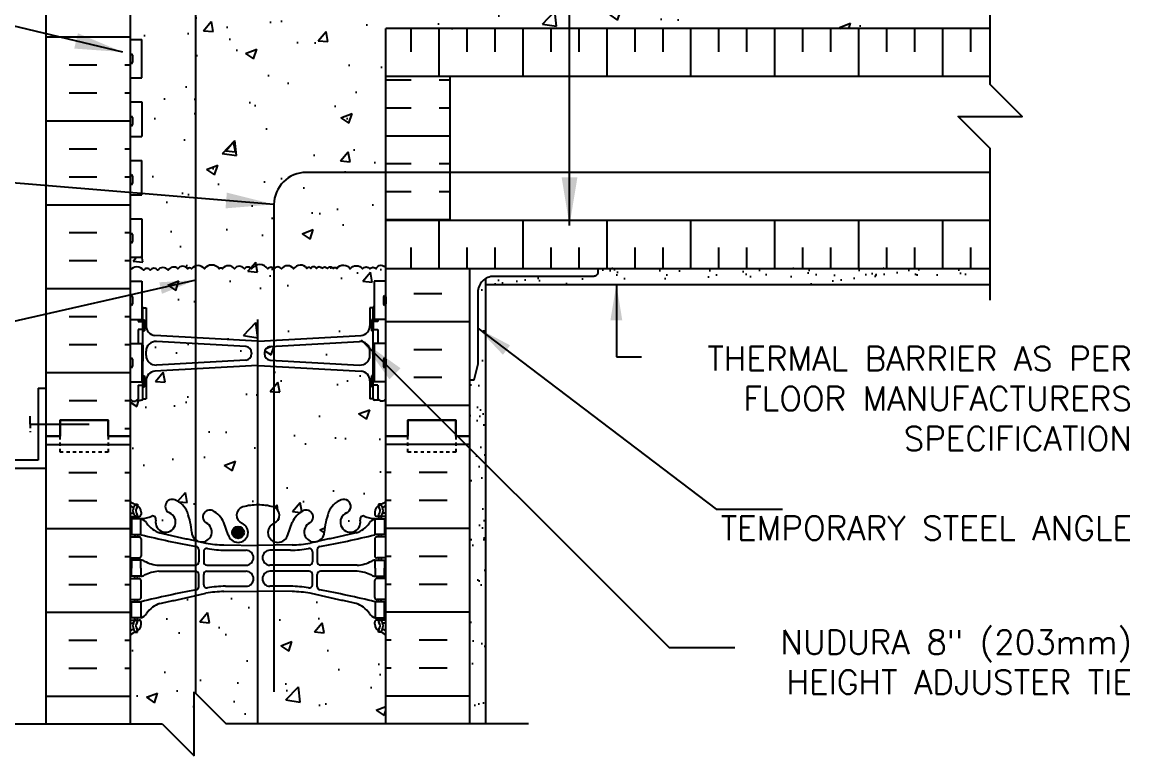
# Model space of a CAD drawing. Header units: inches. Extents: x 227.5 to 284.7, y 89.7 to 159.5.
# Drawn here: x 250.01 to 284.65, y 121.46 to 144.41 of the extents above; entities that cross this region are included whole.
import ezdxf

# ---------------------------------------------------------------- set-up
doc = ezdxf.new("R2010")
doc.units = ezdxf.units.IN
doc.header["$LTSCALE"] = 0.5
doc.header["$MEASUREMENT"] = 0
doc.linetypes.add('DASHED2', pattern=[0.375, 0.25, -0.125])
for name, color, linetype in [('HATCH', 12, 'Continuous'), ('line25', 2, 'Continuous'), ('LINE3', 3, 'Continuous'), ('LINE50', 5, 'Continuous'), ('LINE9', 9, 'Continuous'), ('TEXT', 4, 'Continuous'), ('Web_Edge', 9, 'Continuous')]:
    doc.layers.add(name, color=color, linetype=linetype)
doc.styles.add('DIM', font='romans.shx', dxfattribs={"width": 0.7})
doc.styles.add('ROMANS', font='romans.shx', dxfattribs={"height": 0.75})
doc.dimstyles.new('ext_12', dxfattribs={"dimscale": 12, "dimtxt": 0.09375, "dimasz": 0.09375, "dimexe": 0.09375, "dimexo": 0.0625, "dimgap": 0.0625, "dimtad": 1, "dimdec": 1, "dimzin": 2, "dimdsep": 46, "dimlunit": 4, "dimtxsty": 'DIM', "dimcen": 0.09, "dimdle": 0.09375, "dimclrt": 4, "dimadec": 0, "dimazin": 0, "dimtfac": 1, "dimtdec": 1, "dimtmove": 2, "dimatfit": 3, "dimfxl": 1, "dimfrac": 2, "dimtolj": 1, "dimtzin": 0, "dimarcsym": 0})
doc.dimstyles.new('ext_8', dxfattribs={"dimscale": 8, "dimtxt": 0.09375, "dimasz": 0.09375, "dimexe": 0.09375, "dimexo": 0.0625, "dimgap": 0.0625, "dimtad": 1, "dimdec": 1, "dimzin": 3, "dimdsep": 46, "dimlunit": 4, "dimtxsty": 'DIM', "dimcen": 0.09, "dimdle": 0.09375, "dimclrt": 4, "dimadec": 0, "dimazin": 0, "dimtfac": 1, "dimtdec": 1, "dimtmove": 2, "dimatfit": 3, "dimfxl": 1, "dimfrac": 2, "dimtolj": 1, "dimtzin": 0, "dimarcsym": 0})
pattern_1 = [(50, (0, 0), (3.5863, -0.31376), [0.375, -4.125]), (355, (0, 0), (-0.693757, 3.76096), [0.3, -3.3]), (100.4514, (0.299, -0.026), (2.892544, 3.4472), [0.3187, -3.50571]), (46.1842, (0, 1), (5.336207, -0.827596), [0.5625, -6.1875]), (96.6356, (0.4447, 0.931), (4.67331, 4.87059), [0.47805, -5.25857]), (351.1842, (0, 1), (4.67331, 4.87059), [0.45, -4.95]), (21, (0.5, 0.75), (2.984535, -2.013094), [0.375, -4.125]), (326, (0.5, 0.75), (1.216577, 3.62575), [0.3, -3.3]), (71.4514, (0.7487, 0.5822), (4.20111, 1.612656), [0.3187, -3.50571]), (37.5, (0, 0), (0.0607993, 1.6644693), [0, -3.26, 0, -3.35, 0, -3.3125]), (7.5, (0, 0), (1.315348, 1.972059), [0, -1.91, 0, -3.185, 0, -1.2625]), (327.5, (-1.115, 0), (2.669112, -0.1127744), [0, -1.25, 0, -3.9, 0, -5.175]), (317.5, (-1.615, 0), (2.91593, 0.500525), [0, -1.625, 0, -2.59, 0, -3.675])]

msp = doc.modelspace()

# ---------------------------------------------------------------- hatches: boundary and pattern name
at = {"layer": 'HATCH'}
h = msp.add_hatch(dxfattribs=at)
h.set_pattern_fill('INSUL', color=256, scale=7, style=0)
h.set_pattern_definition([(0, (-2672.7736, -265.548), (0, 2.625), []), (0, (-2672.7736, -264.673), (0, 2.625), [0.875, -0.875]), (0, (-2672.7736, -263.798), (0, 2.625), [0.875, -0.875])])
h.paths.add_polyline_path([(250.763, 131.462), (251.2, 131.462), (251.2, 131.962), (252.7, 131.962), (252.7, 131.462), (253.388, 131.462), (253.388, 149.462), (252.7, 149.462), (252.7, 149.962), (251.2, 149.962), (251.2, 149.462), (250.763, 149.462)])
h = msp.add_hatch(dxfattribs=at)
h.set_pattern_fill('INSUL', color=256, scale=7, style=0)
h.set_pattern_definition([(0, (66.2552, 3.8017), (0, 2.625), []), (0, (66.2552, 4.6767), (0, 2.625), [0.875, -0.875]), (0, (66.2552, 5.5517), (0, 2.625), [0.875, -0.875])])
h.paths.add_polyline_path([(264.013, 136.712), (261.388, 136.712), (261.388, 131.462), (262.075, 131.462), (262.075, 131.962), (263.575, 131.962), (263.575, 131.462), (264.013, 131.462)])
h.paths.add_polyline_path([(262.075, 148.962), (262.075, 149.462), (261.388, 149.462), (261.388, 146.212), (264.013, 146.212), (264.013, 149.462), (263.575, 149.462), (263.575, 148.962)])
h = msp.add_hatch(dxfattribs=at)
h.set_pattern_fill('AR-CONC', color=256, scale=0.5)
h.set_pattern_definition(pattern_1)
edge = h.paths.add_edge_path()
edge.add_arc((261.042, 124.874), 0.5, 46.2109, 66.4218)
edge.add_line((261.242, 125.332), (261.152, 125.332))
edge.add_line((261.152, 125.332), (261.152, 125.374))
edge.add_arc((261.292, 125.581), 0.25, 180, 235.9442, ccw=False)
edge.add_line((261.042, 125.581), (261.042, 125.648))
edge.add_arc((261.104, 125.648), 0.0625, 90, 180, ccw=False)
edge.add_line((261.104, 125.711), (261.152, 125.711))
edge.add_line((261.152, 125.711), (261.152, 125.781))
edge.add_line((261.152, 125.781), (261.047, 125.781))
edge.add_arc((261.169, 126.124), 0.364, 212.0424, 250.3387, ccw=False)
edge.add_arc((260.246, 125.512), 0.743, 34.228, 73.8107)
edge.add_spline(control_points=[(260.454, 126.226), (259.016, 126.547)], knot_values=[0, 0, 1, 1], degree=1, periodic=0)
edge.add_arc((258.46, 123.615), 2.984, 79.2546, 90.0995)
edge.add_line((258.455, 126.599), (257.388, 126.615))
edge.add_line((257.388, 126.615), (256.321, 126.599))
edge.add_arc((256.316, 123.615), 2.984, 89.9005, 100.7454)
edge.add_spline(control_points=[(255.76, 126.547), (254.322, 126.226)], knot_values=[0, 0, 1, 1], degree=1, periodic=0)
edge.add_arc((254.53, 125.512), 0.743, 106.1893, 145.772)
edge.add_arc((253.607, 126.124), 0.364, 289.6613, 327.9576, ccw=False)
edge.add_line((253.729, 125.781), (253.624, 125.781))
edge.add_line((253.624, 125.781), (253.624, 125.711))
edge.add_line((253.624, 125.711), (253.671, 125.711))
edge.add_arc((253.671, 125.648), 0.0625, 0, 90, ccw=False)
edge.add_line((253.734, 125.648), (253.734, 125.581))
edge.add_arc((253.484, 125.581), 0.25, 304.0558, 360, ccw=False)
edge.add_line((253.624, 125.374), (253.624, 125.332))
edge.add_line((253.624, 125.332), (253.534, 125.332))
edge.add_arc((253.734, 124.874), 0.5, 113.5782, 133.7891)
edge.add_line((253.388, 125.235), (253.388, 122.462))
edge.add_line((253.388, 122.462), (254.388, 122.462))
edge.add_line((254.388, 122.462), (255.388, 121.462))
edge.add_line((255.388, 121.462), (255.388, 123.462))
edge.add_line((255.388, 123.462), (256.388, 122.462))
edge.add_line((256.388, 122.462), (261.388, 122.462))
edge.add_line((261.388, 122.462), (261.388, 125.235))
h.paths.add_polyline_path([(260.613, 133.494), (257.405, 133.678, 0.020761), (257.388, 133.679, 0.020761), (257.371, 133.678), (254.163, 133.494, 0.390098), (253.888, 133.195), (253.888, 132.634), (253.788, 132.634, -0.414214), (253.738, 132.584), (253.588, 132.584), (253.558, 132.554), (253.468, 132.554), (253.388, 132.634), (253.388, 131.462), (253.388, 129.427, 0.088416), (253.534, 129.33), (253.624, 129.33), (253.624, 129.288, -0.249069), (253.734, 129.081), (253.734, 129.013, -0.414214), (253.671, 128.951), (253.624, 128.951), (253.624, 128.881), (253.729, 128.881, 0.085348), (254.058, 128.956, -0.669601), (254.191, 128.836, 2.087231), (254.625, 129.061, -1), (254.788, 129.47, -0.21345), (255.18, 129.08, -0.068226), (255.316, 128.452, 1.753171), (255.767, 128.749, -0.940793), (255.971, 129.132, -0.173075), (256.317, 128.766), (256.459, 128.379, 1.612474), (256.891, 128.738, -0.734872), (256.914, 129.249, -0.068475), (257.388, 129.312, -0.068475), (257.862, 129.249, -0.734872), (257.885, 128.738, 1.612474), (258.317, 128.379), (258.459, 128.766, -0.173075), (258.805, 129.132, -0.940793), (259.009, 128.749, 1.753171), (259.46, 128.452, -0.068226), (259.595, 129.08, -0.21345), (259.988, 129.47, -1), (260.151, 129.061, 2.087231), (260.585, 128.836, -0.669601), (260.717, 128.956, 0.085348), (261.047, 128.881), (261.152, 128.881), (261.152, 128.951), (261.104, 128.951, -0.414214), (261.042, 129.013), (261.042, 129.081, -0.249069), (261.152, 129.288), (261.152, 129.33), (261.242, 129.33, 0.088416), (261.388, 129.427), (261.388, 131.462), (261.388, 132.634), (261.308, 132.554), (261.218, 132.554), (261.188, 132.584), (261.038, 132.584, -0.414214), (260.988, 132.634), (260.888, 132.634), (260.888, 133.195, 0.390098)])
h.paths.add_polyline_path([(260.888, 134.121, 0.438748), (260.563, 134.42), (257.771, 134.271, 0.390098), (257.588, 134.072), (257.588, 134.037, 0.390098), (257.771, 133.837), (260.563, 133.688, 0.438748), (260.888, 133.987)])
h.paths.add_polyline_path([(257.005, 134.271), (254.213, 134.42, 0.438748), (253.888, 134.121), (253.888, 133.987, 0.438748), (254.213, 133.688), (257.005, 133.837, 0.390098), (257.188, 134.037), (257.188, 134.072, 0.390098)])
h.paths.add_polyline_path([(260.597, 147.146), (257.394, 147.329, 0.028618), (257.371, 147.329), (254.163, 147.145, 0.390098), (253.888, 146.846), (253.888, 146.285), (253.788, 146.285, -0.414214), (253.738, 146.235), (253.709, 146.235, -0.125512), (253.813, 146.153, -0.520567), (254.018, 146.153, -0.520567), (254.25, 146.153, -0.520567), (254.579, 146.153, -0.520567), (254.881, 146.196, -0.520567), (255.188, 146.196, -0.520567), (255.313, 146.196, -0.520567), (255.712, 146.196, -0.520567), (256.174, 146.196, -0.520567), (256.276, 146.196, -0.520567), (256.652, 146.196, -0.520567), (256.963, 146.196, -0.520567), (257.186, 146.196, -0.520567), (257.698, 146.196, -0.520567), (257.888, 146.196, -0.520567), (258.125, 146.196, -0.520567), (258.501, 146.196, -0.520567), (258.92, 146.212, -0.520567), (259.038, 146.212, -0.520567), (259.213, 146.212, -0.494469), (259.388, 146.212, -0.494469), (259.563, 146.212, -0.520567), (259.738, 146.212, -0.520567), (259.856, 146.212, -0.520567), (260.275, 146.196, -0.520567), (260.651, 146.196, -0.520567), (260.888, 146.196, -0.319773), (261.015, 146.241, -0.280394), (260.988, 146.285), (260.888, 146.285), (260.888, 146.846, 0.405043)])
h = msp.add_hatch(dxfattribs=at)
h.set_pattern_fill('AR-CONC', color=256, scale=0.5)
h.set_pattern_definition(pattern_1)
h.paths.add_polyline_path([(261.388, 142.712), (261.388, 144.212), (280.284, 144.212), (280.284, 146.212), (261.388, 146.212), (261.388, 146.285), (261.308, 146.205), (261.218, 146.205), (261.188, 146.235), (261.111, 146.235, 0.041152), (261.078, 146.196, 0.520567), (260.888, 146.196, 0.520567), (260.651, 146.196, 0.520567), (260.275, 146.196, 0.520567), (259.856, 146.212, 0.520567), (259.738, 146.212, 0.520567), (259.563, 146.212, 0.494469), (259.388, 146.212, 0.494469), (259.213, 146.212, 0.520567), (259.038, 146.212, 0.520567), (258.92, 146.212, 0.520567), (258.501, 146.196, 0.520567), (258.125, 146.196, 0.520567), (257.888, 146.196, 0.520567), (257.698, 146.196, 0.520567), (257.186, 146.196, 0.520567), (256.963, 146.196, 0.520567), (256.652, 146.196, 0.520567), (256.276, 146.196, 0.520567), (256.174, 146.196, 0.520567), (255.712, 146.196, 0.520567), (255.313, 146.196, 0.520567), (255.188, 146.196, 0.520567), (254.881, 146.196, 0.520567), (254.579, 146.153, 0.520567), (254.25, 146.153, 0.520567), (254.018, 146.153, 0.520567), (253.813, 146.153, 0.125512), (253.709, 146.235), (253.588, 146.235), (253.558, 146.205), (253.468, 146.205), (253.457, 146.216, 0.087326), (253.388, 146.153), (253.388, 145.817), (253.753, 145.817), (253.753, 144.617), (253.388, 144.617), (253.388, 143.867), (253.753, 143.867), (253.753, 142.667), (253.388, 142.667), (253.388, 141.917), (253.753, 141.917), (253.753, 140.837), (253.388, 140.837), (253.388, 140.087), (253.753, 140.087), (253.753, 139.007), (253.388, 139.007), (253.388, 138.257), (253.753, 138.257), (253.753, 137.057), (253.388, 137.057), (253.388, 136.653, -0.490353), (253.813, 136.653, -0.520567), (254.018, 136.653, -0.520567), (254.25, 136.653, -0.520567), (254.579, 136.653, -0.520567), (254.881, 136.696, -0.520567), (255.188, 136.696, -0.520567), (255.313, 136.696, -0.520567), (255.712, 136.696, -0.520567), (256.174, 136.696, -0.520567), (256.276, 136.696, -0.520567), (256.652, 136.696, -0.520567), (256.963, 136.696, -0.520567), (257.186, 136.696, -0.520567), (257.698, 136.696, -0.520567), (257.888, 136.696, -0.520567), (258.125, 136.696, -0.520567), (258.501, 136.696, -0.520567), (258.92, 136.712, -0.520567), (259.038, 136.712, -0.520567), (259.213, 136.712, -0.494469), (259.388, 136.712, -0.494469), (259.563, 136.712, -0.520567), (259.738, 136.712, -0.520567), (259.856, 136.712, -0.520567), (260.275, 136.696, -0.520567), (260.651, 136.696, -0.520567), (260.888, 136.696, -0.520567), (261.078, 136.696, -0.66246), (261.388, 136.712), (261.388, 138.212)])
h = msp.add_hatch(dxfattribs=at)
h.set_pattern_fill('INSUL', color=256, scale=7, angle=90, style=0)
h.set_pattern_definition([(90, (63.551, 6.9855), (-2.625, 2e-16), []), (90, (62.676, 6.9855), (-2.625, 2e-16), [0.875, -0.875]), (90, (61.801, 6.9855), (-2.625, 2e-16), [0.875, -0.875])])
h.paths.add_polyline_path([(280.284, 144.212), (261.388, 144.212), (261.388, 142.712), (280.284, 142.712)])
h.paths.add_polyline_path([(280.284, 136.712), (280.284, 138.212), (261.388, 138.212), (261.388, 136.712)])
h = msp.add_hatch(dxfattribs=at)
h.set_pattern_fill('INSUL', color=256, scale=7)
h.set_pattern_definition([(0, (63.551, 6.9855), (0, 2.625), []), (0, (63.551, 7.8605), (0, 2.625), [0.875, -0.875]), (0, (63.551, 8.7355), (0, 2.625), [0.875, -0.875])])
h.paths.add_polyline_path([(263.388, 139.712), (261.388, 139.712), (261.388, 138.212), (263.388, 138.212)])
h.paths.add_polyline_path([(263.388, 142.712), (261.388, 142.712), (261.388, 139.712), (263.388, 139.712)])
h = msp.add_hatch(dxfattribs=at)
h.set_pattern_fill('AR-CONC', color=256, scale=0.5)
h.set_pattern_definition(pattern_1)
h.paths.add_polyline_path([(260.888, 135.474), (260.988, 135.474, -0.327813), (261.023, 135.522), (261.023, 136.307), (261.388, 136.307), (261.388, 136.712, 0.66246), (261.078, 136.696, 0.520567), (260.888, 136.696, 0.520567), (260.651, 136.696, 0.520567), (260.275, 136.696, 0.520567), (259.856, 136.712, 0.520567), (259.738, 136.712, 0.520567), (259.563, 136.712, 0.494469), (259.388, 136.712, 0.494469), (259.213, 136.712, 0.520567), (259.038, 136.712, 0.520567), (258.92, 136.712, 0.520567), (258.501, 136.696, 0.520567), (258.125, 136.696, 0.520567), (257.888, 136.696, 0.520567), (257.698, 136.696, 0.520567), (257.186, 136.696, 0.520567), (256.963, 136.696, 0.520567), (256.652, 136.696, 0.520567), (256.276, 136.696, 0.520567), (256.174, 136.696, 0.520567), (255.712, 136.696, 0.520567), (255.313, 136.696, 0.520567), (255.188, 136.696, 0.520567), (254.881, 136.696, 0.520567), (254.579, 136.653, 0.520567), (254.25, 136.653, 0.520567), (254.018, 136.653, 0.520567), (253.813, 136.653, 0.490353), (253.388, 136.653), (253.388, 136.307), (253.753, 136.307), (253.753, 135.522, -0.327813), (253.788, 135.474), (253.888, 135.474), (253.888, 134.914, 0.390098), (254.163, 134.615), (257.371, 134.431, 0.020761), (257.388, 134.43, 0.020761), (257.405, 134.431), (260.613, 134.615, 0.390098), (260.888, 134.914)])
h = msp.add_hatch(dxfattribs=at)
h.set_pattern_fill('AR-SAND', color=256, scale=0.5, style=0)
h.set_pattern_definition([(37.5, (63.0908, 2.21974), (-0.0314967, 0.963412), [0, -0.76, 0, -0.85, 0, -0.8125]), (7.5, (63.0908, 2.2197), (0.8848884, 1.411073), [0, -0.41, 0, -0.685, 0, -0.2625]), (327.5, (62.4758, 2.2197), (1.557071, 0.0028295), [0, -0.25, 0, -0.9, 0, -1.175]), (317.5, (62.4758, 2.2197), (1.503063, 0.438838), [0, -0.125, 0, -0.59, 0, -0.675])])
h.paths.add_polyline_path([(280.284, 136.212), (280.284, 136.712), (268.013, 136.712), (268.013, 136.587, -0.414214), (267.888, 136.462), (264.763, 136.462, 0.131652), (264.513, 136.395), (264.513, 136.212)])
h = msp.add_hatch(dxfattribs=at)
h.set_pattern_fill('AR-SAND', color=256, scale=0.5, style=0)
h.set_pattern_definition([(37.5, (66.2552, 3.8017), (-0.0314967, 0.963412), [0, -0.76, 0, -0.85, 0, -0.8125]), (7.5, (66.2552, 3.8017), (0.8848884, 1.411073), [0, -0.41, 0, -0.685, 0, -0.2625]), (327.5, (65.6402, 3.8017), (1.557071, 0.0028295), [0, -0.25, 0, -0.9, 0, -1.175]), (317.5, (65.6402, 3.8017), (1.503063, 0.438838), [0, -0.125, 0, -0.59, 0, -0.675])])
h.paths.add_polyline_path([(264.513, 136.395, 0.267949), (264.263, 135.962), (264.263, 133.712), (264.138, 133.212), (264.013, 133.212), (264.013, 131.462), (264.013, 122.462), (264.513, 122.462)])
at = {"layer": 'LINE3'}
msp.add_hatch(color=256, dxfattribs=at).paths.add_polyline_path([(256.952, 128.452, 1), (256.577, 128.452, 1)])

# ---------------------------------------------------------------- linework, layer by layer
at = {"layer": 'HATCH'}
for p, q in [((280.284, 142.712), (261.388, 142.712)), ((280.284, 138.212), (261.388, 138.212)), ((268.461, 136.712), (268.488, 136.738)), ((274.118, 136.712), (274.145, 136.738)), ((276.947, 136.712), (276.973, 136.738)), ((250.763, 131.202), (253.388, 131.202)), ((264.013, 131.202), (261.388, 131.202)), ((251.476, 130.327), (252.351, 130.327)), ((253.226, 130.327), (253.388, 130.327)), ((261.55, 130.327), (261.388, 130.327)), ((263.3, 130.327), (262.425, 130.327)), ((251.476, 129.452), (252.351, 129.452)), ((253.226, 129.452), (253.388, 129.452)), ((261.55, 129.452), (261.388, 129.452)), ((263.3, 129.452), (262.425, 129.452)), ((250.763, 128.577), (253.388, 128.577)), ((264.013, 128.577), (261.388, 128.577)), ((251.476, 127.702), (252.351, 127.702)), ((253.226, 127.702), (253.388, 127.702)), ((261.55, 127.702), (261.388, 127.702)), ((263.3, 127.702), (262.425, 127.702)), ((251.476, 126.827), (252.351, 126.827)), ((253.226, 126.827), (253.388, 126.827)), ((261.55, 126.827), (261.388, 126.827)), ((263.3, 126.827), (262.425, 126.827)), ((250.763, 125.952), (253.388, 125.952)), ((264.013, 125.952), (261.388, 125.952)), ((251.476, 125.077), (252.351, 125.077)), ((253.226, 125.077), (253.388, 125.077)), ((261.55, 125.077), (261.388, 125.077)), ((263.3, 125.077), (262.425, 125.077)), ((251.476, 124.202), (252.351, 124.202)), ((253.226, 124.202), (253.388, 124.202)), ((261.55, 124.202), (261.388, 124.202)), ((263.3, 124.202), (262.425, 124.202)), ((250.763, 123.327), (253.388, 123.327)), ((264.013, 123.327), (261.388, 123.327))]:
    msp.add_line(p, q, dxfattribs=at)
for points in [[(259.388, 136.712, 0.494469), (259.213, 136.712, 0.520567), (259.038, 136.712, 0.520567), (258.92, 136.712, 0.520567), (258.501, 136.696, 0.520567), (258.125, 136.696, 0.520567), (257.888, 136.696, 0.520567), (257.698, 136.696, 0.520567), (257.186, 136.696, 0.520567), (256.963, 136.696, 0.520567), (256.652, 136.696, 0.520567), (256.276, 136.696, 0.520567), (256.174, 136.696, 0.520567), (255.712, 136.696, 0.520567), (255.313, 136.696, 0.520567), (255.188, 136.696, 0.520567), (254.881, 136.696, 0.520567), (254.579, 136.653, 0.520567), (254.25, 136.653, 0.520567), (254.018, 136.653, 0.520567), (253.813, 136.653, 0.490353), (253.388, 136.653)], [(259.388, 136.712, -0.494469), (259.563, 136.712, -0.520567), (259.738, 136.712, -0.520567), (259.856, 136.712, -0.520567), (260.275, 136.696, -0.520567), (260.651, 136.696, -0.520567), (260.888, 136.696, -0.520567), (261.078, 136.696, -0.66246), (261.388, 136.712, -0.29101)]]:
    msp.add_lwpolyline(points, format="xyb", dxfattribs=at)
at = {"layer": 'line25'}
for p, q in [((253.388, 149.462), (253.388, 131.462)), ((280.284, 144.212), (261.388, 144.212)), ((261.388, 142.712), (261.388, 144.212)), ((253.388, 143.867), (253.753, 143.867)), ((253.753, 142.667), (253.753, 143.867)), ((253.388, 142.667), (253.753, 142.667)), ((253.388, 141.917), (253.753, 141.917)), ((253.753, 141.917), (253.753, 140.837)), ((253.388, 140.837), (253.753, 140.837)), ((253.388, 140.087), (253.753, 140.087)), ((253.753, 139.007), (253.753, 140.087)), ((253.388, 139.007), (253.753, 139.007)), ((253.388, 138.257), (253.753, 138.257)), ((253.753, 138.257), (253.753, 137.057)), ((261.388, 136.712), (261.388, 138.212)), ((253.388, 137.057), (253.753, 137.057)), ((261.388, 131.462), (261.388, 136.712)), ((261.388, 136.712), (280.284, 136.712)), ((253.388, 136.307), (253.753, 136.307)), ((253.753, 136.307), (253.753, 135.107)), ((261.023, 136.307), (261.023, 135.107)), ((261.388, 136.307), (261.023, 136.307)), ((253.388, 135.107), (253.753, 135.107)), ((261.388, 135.107), (261.023, 135.107)), ((253.388, 134.357), (253.753, 134.357)), ((253.753, 134.357), (253.753, 133.157)), ((261.388, 134.357), (261.023, 134.357)), ((261.023, 134.357), (261.023, 133.157)), ((253.388, 133.157), (253.753, 133.157)), ((261.388, 133.157), (261.023, 133.157)), ((253.388, 131.462), (253.388, 122.462)), ((261.388, 122.462), (261.388, 131.462))]:
    msp.add_line(p, q, dxfattribs=at)
at = {"layer": 'LINE3'}
for p, q in [((255.44, 123.41), (255.44, 159.41)), ((257.376, 135.116), (257.376, 122.462))]:
    msp.add_line(p, q, dxfattribs=at)
msp.add_lwpolyline([(280.284, 139.712), (258.888, 139.712, 0.414214), (257.888, 138.712), (257.888, 123.462)], format="xyb", dxfattribs=at)
msp.add_circle((256.764, 128.452), 0.188, dxfattribs=at)
at = {"layer": 'LINE50'}
for p, q in [((250.763, 131.462), (250.763, 149.462)), ((264.013, 131.462), (264.013, 136.712)), ((250.763, 122.462), (250.763, 131.462)), ((264.013, 122.462), (264.013, 131.462))]:
    msp.add_line(p, q, dxfattribs=at)
for points in [[(253.388, 131.462), (252.7, 131.462), (252.7, 131.962), (251.2, 131.962), (251.2, 131.462), (250.763, 131.462)], [(250.763, 131.462), (251.2, 131.462), (251.2, 131.962), (252.7, 131.962), (252.7, 131.462), (253.388, 131.462)], [(261.388, 131.462), (262.075, 131.462), (262.075, 131.962), (263.575, 131.962), (263.575, 131.462), (264.013, 131.462)], [(264.013, 131.462), (263.575, 131.462), (263.575, 131.962), (262.075, 131.962), (262.075, 131.462), (261.388, 131.462)]]:
    msp.add_lwpolyline(points, dxfattribs=at)
at = {"layer": 'LINE9'}
for p, q in [((253.428, 143.417), (253.428, 143.417)), ((253.388, 143.377), (253.388, 143.157)), ((253.388, 143.322), (253.388, 143.322)), ((253.388, 143.212), (253.388, 143.212)), ((253.428, 143.117), (253.428, 143.117)), ((253.468, 143.377), (253.468, 143.157)), ((261.388, 138.212), (261.388, 142.712)), ((263.388, 142.712), (263.388, 138.212)), ((253.388, 141.427), (253.388, 141.207)), ((253.388, 141.372), (253.388, 141.372)), ((253.428, 141.467), (253.428, 141.467)), ((253.468, 141.427), (253.468, 141.207)), ((253.388, 141.262), (253.388, 141.262)), ((253.428, 141.167), (253.428, 141.167)), ((253.388, 139.597), (253.388, 139.377)), ((253.428, 139.637), (253.428, 139.637)), ((253.468, 139.597), (253.468, 139.377)), ((253.388, 139.542), (253.388, 139.542)), ((253.388, 139.432), (253.388, 139.432)), ((253.428, 139.337), (253.428, 139.337)), ((253.388, 137.767), (253.388, 137.547)), ((253.388, 137.712), (253.388, 137.712)), ((253.388, 137.602), (253.388, 137.602)), ((253.428, 137.807), (253.428, 137.807)), ((253.468, 137.767), (253.468, 137.547)), ((253.428, 137.507), (253.428, 137.507)), ((264.513, 122.462), (264.513, 136.395)), ((264.513, 136.212), (280.284, 136.212)), ((253.388, 135.817), (253.388, 135.597)), ((253.428, 135.857), (253.428, 135.857)), ((253.468, 135.817), (253.468, 135.597)), ((261.308, 135.817), (261.308, 135.597)), ((261.348, 135.857), (261.348, 135.857)), ((261.388, 135.817), (261.388, 135.597)), ((253.388, 135.762), (253.388, 135.762)), ((253.388, 135.652), (253.388, 135.652)), ((253.428, 135.557), (253.428, 135.557)), ((253.788, 135.474), (253.888, 135.474)), ((253.788, 132.634), (253.788, 135.474)), ((253.788, 135.454), (253.788, 135.454)), ((253.888, 135.474), (253.888, 134.914)), ((260.888, 135.474), (260.888, 134.914)), ((260.988, 135.474), (260.888, 135.474)), ((260.988, 132.634), (260.988, 135.474)), ((260.988, 135.454), (260.988, 135.454)), ((261.308, 135.762), (261.308, 135.762)), ((261.308, 135.652), (261.308, 135.652)), ((261.348, 135.557), (261.348, 135.557)), ((253.638, 135.107), (253.638, 135.054)), ((253.788, 135.104), (253.838, 135.104)), ((253.838, 135.104), (253.838, 134.754)), ((260.988, 135.104), (260.938, 135.104)), ((260.938, 135.104), (260.938, 134.754)), ((261.138, 135.107), (261.138, 135.054)), ((253.638, 134.804), (253.638, 134.357)), ((253.788, 134.754), (253.838, 134.754)), ((260.988, 134.754), (260.938, 134.754)), ((261.138, 134.804), (261.138, 134.357)), ((257.371, 134.431), (254.163, 134.615)), ((257.005, 134.271), (254.213, 134.42)), ((257.405, 134.431), (260.613, 134.615)), ((257.771, 134.271), (260.563, 134.42)), ((253.888, 133.987), (253.888, 134.121)), ((257.188, 134.072), (257.188, 134.037)), ((257.588, 134.072), (257.588, 134.037)), ((260.888, 133.987), (260.888, 134.121)), ((253.388, 133.867), (253.388, 133.647)), ((253.388, 133.812), (253.388, 133.812)), ((253.428, 133.907), (253.428, 133.907)), ((253.468, 133.867), (253.468, 133.647)), ((257.005, 133.837), (254.213, 133.688)), ((257.771, 133.837), (260.563, 133.688)), ((261.308, 133.867), (261.308, 133.647)), ((261.308, 133.812), (261.308, 133.812)), ((261.348, 133.907), (261.348, 133.907)), ((261.388, 133.867), (261.388, 133.647)), ((253.388, 133.702), (253.388, 133.702)), ((253.428, 133.607), (253.428, 133.607)), ((257.371, 133.678), (254.163, 133.494)), ((257.405, 133.678), (260.613, 133.494)), ((261.308, 133.702), (261.308, 133.702)), ((261.348, 133.607), (261.348, 133.607)), ((253.638, 133.054), (253.638, 132.634)), ((253.788, 133.354), (253.838, 133.354)), ((253.838, 133.354), (253.838, 133.004)), ((253.888, 133.195), (253.888, 132.634)), ((260.888, 133.195), (260.888, 132.634)), ((260.938, 133.354), (260.938, 133.004)), ((260.988, 133.354), (260.938, 133.354)), ((261.138, 133.054), (261.138, 132.634)), ((250.513, 132.965), (250.513, 130.715)), ((250.513, 132.965), (250.763, 132.965)), ((253.788, 133.004), (253.838, 133.004)), ((260.988, 133.004), (260.938, 133.004)), ((253.388, 132.634), (253.468, 132.554)), ((253.468, 132.554), (253.558, 132.554)), ((253.638, 132.634), (253.558, 132.554)), ((253.588, 132.584), (253.738, 132.584)), ((253.638, 132.584), (253.738, 132.584)), ((253.788, 132.634), (253.888, 132.634)), ((260.988, 132.634), (260.888, 132.634)), ((261.188, 132.584), (261.038, 132.584)), ((261.138, 132.584), (261.038, 132.584)), ((261.138, 132.634), (261.218, 132.554)), ((261.308, 132.554), (261.218, 132.554)), ((261.388, 132.634), (261.308, 132.554)), ((250.263, 131.84), (250.263, 132.09)), ((250.263, 131.84), (252.109, 131.84)), ((250.513, 130.715), (247.763, 130.715)), ((247.763, 130.465), (250.763, 130.465)), ((255.388, 121.462), (255.388, 123.462)), ((255.388, 123.462), (256.388, 122.462)), ((244.93, 122.462), (254.388, 122.462)), ((254.388, 122.462), (255.388, 121.462)), ((265.846, 122.462), (256.388, 122.462))]:
    msp.add_line(p, q, dxfattribs=at)
at = {"layer": 'LINE9', "linetype": 'DASHED2'}
msp.add_line((250.263, 131.84), (250.263, 131.59), dxfattribs=at)
at = {"layer": 'LINE9'}
for points in [[(280.284, 135.712), (280.284, 140.462), (279.284, 141.462), (281.284, 141.462), (280.284, 142.462), (280.284, 147.212)], [(253.638, 135.054), (253.788, 135.054), (253.788, 134.804), (253.638, 134.804)], [(261.138, 135.054), (260.988, 135.054), (260.988, 134.804), (261.138, 134.804)], [(253.753, 134.304), (253.788, 134.304), (253.788, 133.804), (253.753, 133.804)], [(261.023, 134.304), (260.988, 134.304), (260.988, 133.804), (261.023, 133.804)], [(253.638, 133.054), (253.788, 133.054), (253.788, 133.304), (253.753, 133.304)], [(261.138, 133.054), (260.988, 133.054), (260.988, 133.304), (261.023, 133.304)]]:
    msp.add_lwpolyline(points, dxfattribs=at)
msp.add_lwpolyline([(264.013, 133.212), (264.013, 136.712), (268.013, 136.712), (268.013, 136.587, -0.414214), (267.888, 136.462), (264.763, 136.462, 0.414214), (264.263, 135.962), (264.263, 133.712), (264.138, 133.212)], format="xyb", close=True, dxfattribs=at)
at = {"layer": 'LINE9', "linetype": 'DASHED2', "ltscale": 0.15}
for points in [[(252.7, 131.462), (252.7, 131.462), (252.7, 130.962), (251.2, 130.962), (251.2, 131.462), (251.2, 131.462)], [(263.575, 131.462), (263.575, 131.462), (263.575, 130.962), (262.075, 130.962), (262.075, 131.462), (262.075, 131.462)]]:
    msp.add_lwpolyline(points, dxfattribs=at)
at = {"layer": 'LINE9'}
for centre, radius, start, end in [((253.428, 143.377), 0.04, 90, 180), ((253.428, 143.377), 0.04, 0, 90), ((253.428, 143.157), 0.04, 180, 270), ((253.428, 143.157), 0.04, 270, 0), ((253.428, 141.427), 0.04, 90, 180), ((253.428, 141.427), 0.04, 0, 90), ((253.428, 141.207), 0.04, 180, 270), ((253.428, 141.207), 0.04, 270, 0), ((253.428, 139.597), 0.04, 90, 180), ((253.428, 139.597), 0.04, 0, 90), ((253.428, 139.377), 0.04, 180, 270), ((253.428, 139.377), 0.04, 270, 0), ((253.428, 137.767), 0.04, 90, 180), ((253.428, 137.547), 0.04, 180, 270), ((253.428, 137.767), 0.04, 0, 90), ((253.428, 137.547), 0.04, 270, 0), ((253.428, 135.817), 0.04, 90, 180), ((253.428, 135.817), 0.04, 0, 90), ((261.348, 135.817), 0.04, 90, 180), ((261.348, 135.817), 0.04, 0, 90), ((253.428, 135.597), 0.04, 180, 270), ((253.428, 135.597), 0.04, 270, 0), ((253.738, 135.474), 0.05, 0, 72.5993), ((261.038, 135.474), 0.05, 107.4007, 180), ((261.348, 135.597), 0.04, 180, 270), ((261.348, 135.597), 0.04, 270, 0), ((254.188, 134.914), 0.3, 180, 265.2426), ((260.588, 134.914), 0.3, 274.7574, 0), ((254.188, 134.121), 0.3, 85.2426, 180), ((257.388, 134.63), 0.2, 265.2426, 270), ((257.388, 134.63), 0.2, 270, 274.7574), ((260.588, 134.121), 0.3, 0, 94.7574), ((256.988, 134.072), 0.2, 0, 85.2426), ((257.788, 134.072), 0.2, 94.7574, 180), ((253.428, 133.867), 0.04, 90, 180), ((253.428, 133.867), 0.04, 0, 90), ((254.188, 133.987), 0.3, 180, 274.7574), ((256.988, 134.037), 0.2, 274.7574, 0), ((257.788, 134.037), 0.2, 180, 265.2426), ((260.588, 133.987), 0.3, 265.2426, 0), ((261.348, 133.867), 0.04, 90, 180), ((261.348, 133.867), 0.04, 0, 90), ((253.428, 133.647), 0.04, 180, 270), ((253.428, 133.647), 0.04, 270, 0), ((254.188, 133.195), 0.3, 94.7574, 180), ((257.388, 133.479), 0.2, 90, 94.7574), ((257.388, 133.479), 0.2, 85.2426, 90), ((260.588, 133.195), 0.3, 0, 85.2426), ((261.348, 133.647), 0.04, 180, 270), ((261.348, 133.647), 0.04, 270, 0), ((253.738, 132.634), 0.05, 270, 0), ((261.038, 132.634), 0.05, 180, 270)]:
    msp.add_arc(centre, radius, start, end, dxfattribs=at)
at = {"layer": 'Web_Edge'}
for p, q in [((253.534, 129.33), (253.624, 129.33)), ((253.624, 129.33), (253.624, 129.288)), ((261.242, 129.33), (261.152, 129.33)), ((261.152, 129.33), (261.152, 129.288)), ((253.388, 129.051), (253.466, 129.051)), ((253.388, 128.951), (253.671, 128.951)), ((253.534, 128.951), (253.534, 128.881)), ((253.624, 128.951), (253.624, 128.881)), ((253.734, 129.081), (253.734, 129.013)), ((261.042, 129.081), (261.042, 129.013)), ((261.388, 128.951), (261.104, 128.951)), ((261.152, 128.951), (261.152, 128.881)), ((261.242, 128.951), (261.242, 128.881)), ((261.388, 129.051), (261.31, 129.051)), ((256.459, 128.379), (256.317, 128.766)), ((258.317, 128.379), (258.459, 128.766)), ((253.388, 128.311), (253.671, 128.311)), ((253.534, 128.381), (253.534, 128.311)), ((253.624, 128.381), (253.624, 128.311)), ((253.734, 128.248), (253.734, 127.713)), ((261.042, 128.248), (261.042, 127.713)), ((261.388, 128.311), (261.104, 128.311)), ((261.152, 128.381), (261.152, 128.311)), ((261.242, 128.381), (261.242, 128.311)), ((255.536, 127.911), (255.536, 127.526)), ((255.689, 127.849), (255.689, 127.526)), ((256.321, 128.063), (257.388, 128.047)), ((256.369, 127.895), (257.016, 127.895)), ((258.455, 128.063), (257.388, 128.047)), ((258.407, 127.895), (257.76, 127.895)), ((259.087, 127.849), (259.087, 127.526)), ((259.24, 127.911), (259.24, 127.526)), ((253.388, 127.651), (253.671, 127.651)), ((253.534, 127.651), (253.534, 127.581)), ((253.624, 127.651), (253.624, 127.581)), ((261.388, 127.651), (261.104, 127.651)), ((261.152, 127.651), (261.152, 127.581)), ((261.242, 127.651), (261.242, 127.581)), ((254.282, 127.425), (255.436, 127.426)), ((254.282, 127.236), (255.436, 127.236)), ((255.536, 126.751), (255.536, 127.136)), ((255.689, 126.813), (255.689, 127.136)), ((255.789, 127.426), (257.016, 127.426)), ((255.789, 127.236), (257.016, 127.236)), ((258.987, 127.426), (257.76, 127.426)), ((258.987, 127.236), (257.76, 127.236)), ((259.087, 126.813), (259.087, 127.136)), ((259.24, 126.751), (259.24, 127.136)), ((260.494, 127.425), (259.34, 127.426)), ((260.494, 127.236), (259.34, 127.236)), ((253.388, 127.011), (253.671, 127.011)), ((253.534, 127.011), (253.534, 127.081)), ((253.624, 127.011), (253.624, 127.081)), ((253.734, 126.413), (253.734, 126.948)), ((261.042, 126.413), (261.042, 126.948)), ((261.388, 127.011), (261.104, 127.011)), ((261.152, 127.011), (261.152, 127.081)), ((261.242, 127.011), (261.242, 127.081)), ((256.321, 126.599), (257.388, 126.615)), ((256.369, 126.767), (257.016, 126.767)), ((258.455, 126.599), (257.388, 126.615)), ((258.407, 126.767), (257.76, 126.767)), ((253.388, 126.351), (253.671, 126.351)), ((253.534, 126.281), (253.534, 126.351)), ((253.624, 126.281), (253.624, 126.351)), ((261.388, 126.351), (261.104, 126.351)), ((261.152, 126.281), (261.152, 126.351)), ((261.242, 126.281), (261.242, 126.351)), ((253.534, 125.711), (253.534, 125.781)), ((253.624, 125.711), (253.624, 125.781)), ((261.152, 125.711), (261.152, 125.781)), ((261.242, 125.711), (261.242, 125.781)), ((253.388, 125.711), (253.671, 125.711)), ((253.388, 125.611), (253.466, 125.611)), ((253.734, 125.581), (253.734, 125.648)), ((261.042, 125.581), (261.042, 125.648)), ((261.388, 125.711), (261.104, 125.711)), ((261.388, 125.611), (261.31, 125.611)), ((253.534, 125.332), (253.624, 125.332)), ((253.624, 125.332), (253.624, 125.374)), ((261.152, 125.332), (261.152, 125.374)), ((261.242, 125.332), (261.152, 125.332))]:
    msp.add_line(p, q, dxfattribs=at)
for points in [[(253.429, 128.381), (253.729, 128.381), (253.729, 128.881), (253.429, 128.881)], [(261.347, 128.381), (261.047, 128.381), (261.047, 128.881), (261.347, 128.881)], [(253.429, 126.281), (253.729, 126.281), (253.729, 125.781), (253.429, 125.781)], [(261.347, 126.281), (261.047, 126.281), (261.047, 125.781), (261.347, 125.781)]]:
    msp.add_lwpolyline(points, close=True, dxfattribs=at)
for points in [[(253.729, 127.331), (253.729, 127.581), (253.429, 127.581), (253.429, 127.331)], [(261.047, 127.331), (261.047, 127.581), (261.347, 127.581), (261.347, 127.331)], [(253.729, 127.331), (253.729, 127.081), (253.429, 127.081), (253.429, 127.331)], [(261.047, 127.331), (261.047, 127.081), (261.347, 127.081), (261.347, 127.331)]]:
    msp.add_lwpolyline(points, dxfattribs=at)
for centre, radius, start, end in [((253.734, 129.788), 0.5, 226.2109, 250.5288), ((253.734, 129.788), 0.6, 234.7832, 245.0748), ((253.728, 129.136), 0.25, 140.1145, 222.4609), ((253.472, 129.225), 0.021, 343.464, 63.9957), ((253.57, 129.266), 0.045, 321.448, 139.1879), ((253.484, 129.081), 0.25, 0, 70.5288), ((253.728, 129.136), 0.16, 140.0001, 222.4609), ((254.707, 129.265), 0.22, 68.1963, 248.1963), ((254.549, 128.836), 0.677, 21.1239, 69.3197), ((256.982, 128.99), 0.268, 104.7892, 250.0338), ((257.376, 127.558), 1.754, 89.6229, 105.2918), ((257.4, 127.558), 1.754, 74.7082, 90.3771), ((257.794, 128.99), 0.268, 289.9662, 75.2108), ((260.227, 128.836), 0.677, 110.6803, 158.8761), ((260.069, 129.265), 0.22, 291.8037, 111.8037), ((261.292, 129.081), 0.25, 109.4712, 180), ((261.206, 129.266), 0.045, 40.8121, 218.552), ((261.048, 129.136), 0.16, 317.5391, 39.9999), ((261.042, 129.788), 0.5, 289.4712, 313.7891), ((261.048, 129.136), 0.25, 317.5391, 39.8855), ((261.304, 129.225), 0.021, 116.0043, 196.536), ((261.042, 129.788), 0.6, 294.9252, 305.2168), ((253.466, 129.071), 0.0196, 269.4032, 15.4901), ((253.576, 128.997), 0.045, 222.4609, 42.4609), ((253.671, 129.013), 0.0625, 270, 0), ((253.674, 129.877), 0.997, 273.1538, 293.1467), ((253.607, 128.538), 0.364, 34.9775, 70.3387), ((254.1, 128.869), 0.0968, 340.1551, 110.4331), ((254.498, 128.774), 0.314, 168.5886, 66.1916), ((252.958, 128.271), 2.365, 4.3895, 20.0015), ((255.881, 128.935), 0.217, 65.5264, 238.537), ((255.63, 128.464), 0.75, 23.6938, 62.9705), ((259.146, 128.464), 0.75, 117.0295, 156.3062), ((258.895, 128.935), 0.217, 301.463, 114.4736), ((261.818, 128.271), 2.365, 159.9985, 175.6105), ((260.278, 128.774), 0.314, 113.8084, 11.4114), ((260.676, 128.869), 0.0968, 69.5669, 199.8449), ((261.102, 129.877), 0.997, 246.8533, 266.8462), ((261.169, 128.538), 0.364, 109.6613, 145.0225), ((261.104, 129.013), 0.0625, 180, 270), ((261.199, 128.997), 0.045, 137.5391, 317.5391), ((261.31, 129.071), 0.0196, 164.5099, 270.5968), ((254.53, 129.15), 0.743, 212.7919, 253.8107), ((255.629, 128.467), 0.314, 182.7357, 63.9348), ((256.764, 128.452), 0.314, 193.4146, 66.1916), ((258.012, 128.452), 0.314, 113.8084, 346.5854), ((259.147, 128.467), 0.314, 116.0652, 357.2643), ((260.246, 129.15), 0.743, 286.1893, 327.2081), ((253.671, 128.248), 0.0625, 0, 90), ((260.538, 155.801), 28.253, 256.0552, 259.6343), ((254.238, 155.801), 28.253, 280.3657, 283.9448), ((261.104, 128.248), 0.0625, 90, 180), ((255.436, 127.911), 0.1, 360, 79.6343), ((255.789, 127.849), 0.1, 79.2546, 180), ((256.316, 131.047), 2.984, 259.2546, 270.0995), ((256.363, 130.879), 2.984, 259.2546, 270.0995), ((257.016, 127.661), 0.234, 270, 90), ((257.76, 127.661), 0.234, 90, 270), ((258.412, 130.879), 2.984, 269.9005, 280.7454), ((258.46, 131.047), 2.984, 269.9005, 280.7454), ((258.987, 127.849), 0.1, 0, 100.7454), ((259.34, 127.911), 0.1, 100.3657, 180), ((253.671, 127.713), 0.0625, 270, 0), ((253.725, 127.362), 0.219, 60.4937, 88.92), ((254.367, 128.582), 1.16, 242.5844, 265.8032), ((255.436, 127.526), 0.1, 270.0388, 360), ((255.789, 127.526), 0.1, 180, 270), ((258.987, 127.526), 0.1, 270, 0), ((259.34, 127.526), 0.1, 180, 269.9612), ((260.409, 128.582), 1.16, 274.1968, 297.4156), ((261.051, 127.362), 0.219, 91.08, 119.5063), ((261.104, 127.713), 0.0625, 180, 270), ((254.367, 126.08), 1.16, 94.1968, 117.4156), ((255.436, 127.136), 0.1, 0, 89.9612), ((255.789, 127.136), 0.1, 90, 180), ((257.016, 127.001), 0.234, 270, 90), ((257.76, 127.001), 0.234, 90, 270), ((258.987, 127.136), 0.1, 0, 90), ((259.34, 127.136), 0.1, 90.0388, 180), ((260.409, 126.08), 1.16, 62.5844, 85.8032), ((253.671, 126.948), 0.0625, 0, 90), ((253.725, 127.3), 0.219, 271.08, 299.5063), ((255.789, 126.813), 0.1, 180, 280.7454), ((258.987, 126.813), 0.1, 259.2546, 0), ((261.051, 127.3), 0.219, 240.4937, 268.92), ((261.104, 126.948), 0.0625, 90, 180), ((260.538, 98.861), 28.253, 100.3657, 103.9448), ((255.436, 126.751), 0.1, 280.3657, 0), ((256.316, 123.615), 2.984, 89.9005, 100.7454), ((256.363, 123.783), 2.984, 89.9005, 100.7454), ((258.412, 123.783), 2.984, 79.2546, 90.0995), ((258.46, 123.615), 2.984, 79.2546, 90.0995), ((259.34, 126.751), 0.1, 180, 259.6343), ((254.238, 98.861), 28.253, 76.0552, 79.6343), ((253.671, 126.413), 0.0625, 270, 0), ((254.53, 125.512), 0.743, 106.1893, 147.2081), ((260.246, 125.512), 0.743, 32.7919, 73.8107), ((261.104, 126.413), 0.0625, 180, 270), ((253.607, 126.124), 0.364, 289.6613, 325.0225), ((261.169, 126.124), 0.364, 214.9775, 250.3387), ((253.734, 124.874), 0.6, 114.9252, 125.2168), ((253.466, 125.591), 0.0196, 344.5099, 90.5968), ((253.728, 125.526), 0.25, 137.5391, 219.8855), ((253.472, 125.437), 0.021, 296.0043, 16.536), ((253.57, 125.396), 0.045, 220.8121, 38.552), ((253.576, 125.665), 0.045, 317.5391, 137.5391), ((253.484, 125.581), 0.25, 289.4712, 360), ((253.728, 125.526), 0.16, 137.5391, 219.9999), ((253.671, 125.648), 0.0625, 360, 90), ((261.104, 125.648), 0.0625, 90, 180), ((261.292, 125.581), 0.25, 180, 250.5288), ((261.199, 125.665), 0.045, 42.4609, 222.4609), ((261.206, 125.396), 0.045, 141.448, 319.1879), ((261.048, 125.526), 0.16, 320.0001, 42.4609), ((261.048, 125.526), 0.25, 320.1145, 42.4609), ((261.304, 125.437), 0.021, 163.464, 243.9957), ((261.31, 125.591), 0.0196, 89.4032, 195.4901), ((261.042, 124.874), 0.6, 54.7832, 65.0748), ((253.734, 124.874), 0.5, 109.4712, 133.7891), ((261.042, 124.874), 0.5, 46.2109, 70.5288)]:
    msp.add_arc(centre, radius, start, end, dxfattribs=at)
for points in [[(254.322, 128.436), (255.76, 128.115)], [(260.454, 128.436), (259.016, 128.115)], [(254.322, 126.226), (255.76, 126.547)], [(260.454, 126.226), (259.016, 126.547)]]:
    msp.add_open_spline(points, degree=1, dxfattribs=at)

# ---------------------------------------------------------------- texts
at = {"layer": 'TEXT', "char_height": 0.75, "attachment_point": 6, "style": 'ROMANS'}
for s, insert, width in [('THERMAL BARRIER AS PER FLOOR MANUFACTURERS SPECIFICATION', (284.715, 132.637), 17.24655), ('TEMPORARY STEEL ANGLE', (284.715, 128.589), 14.14028), ('NUDURA 8" (203mm) HEIGHT ADJUSTER TIE', (284.715, 124.393), 13.73997)]:
    msp.add_mtext(s, dxfattribs=dict(at, insert=insert, width=width))

# ---------------------------------------------------------------- leaders
at = {"layer": 'TEXT'}
for points, dimstyle, override in [([(267.129, 138.057), (267.129, 151.63), (268.064, 151.63)], 'ext_8', {"dimasz": 0.1875, "dimtad": 0}), ([(253.158, 143.478), (241.584, 146.245), (239.588, 146.245)], 'ext_8', {"dimasz": 0.1875, "dimtad": 0}), ([(257.888, 138.712), (242.561, 139.969), (237.746, 139.969)], 'ext_8', {"dimasz": 0.1875, "dimtad": 0}), ([(255.44, 136.345), (242.607, 133.427), (239.785, 133.427)], 'ext_12', {"dimgap": 0.0625, "dimtad": 0}), ([(268.594, 136.215), (268.594, 133.942), (269.381, 133.942)], 'ext_12', {"dimgap": 0.0625, "dimtad": 0}), ([(264.263, 134.837), (271.711, 129.183), (273.794, 129.183)], 'ext_12', {"dimgap": 0.0625, "dimtad": 0}), ([(260.613, 134.471), (270.244, 124.848), (272.297, 124.848)], 'ext_8', {"dimasz": 0.1875, "dimtad": 0})]:
    msp.add_leader(points, dimstyle=dimstyle, override=override, dxfattribs=at)

doc.saveas('drawing.dxf')
